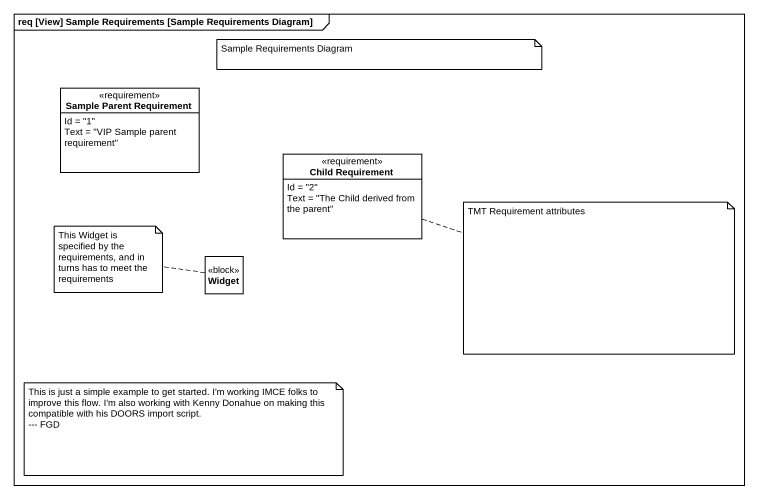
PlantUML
@startuml
mainframe req [View] Sample Requirements [Sample Requirements Diagram]
hide circle
hide empty members
class "Sample Parent Requirement" as Sample_Parent_Requirement <<requirement>> {
  Id = "1"
  Text = "VIP Sample parent requirement"
}
class "Child Requirement" as Child_Requirement <<requirement>> {
  Id = "2"
  Text = "The Child derived from the parent"
}
class Widget <<block>>
note as N1
  Sample Requirements Diagram
end note
note right of Child_Requirement : TMT Requirement attributes
note left of Widget : This Widget is specified by the requirements, and in turns has to meet the requirements
note as N4
  This is just a simple example to get started. I'm working IMCE folks to improve this flow. I'm also working with Kenny Donahue on making this compatible with his DOORS import script.
  ~--- FGD
end note
@enduml
